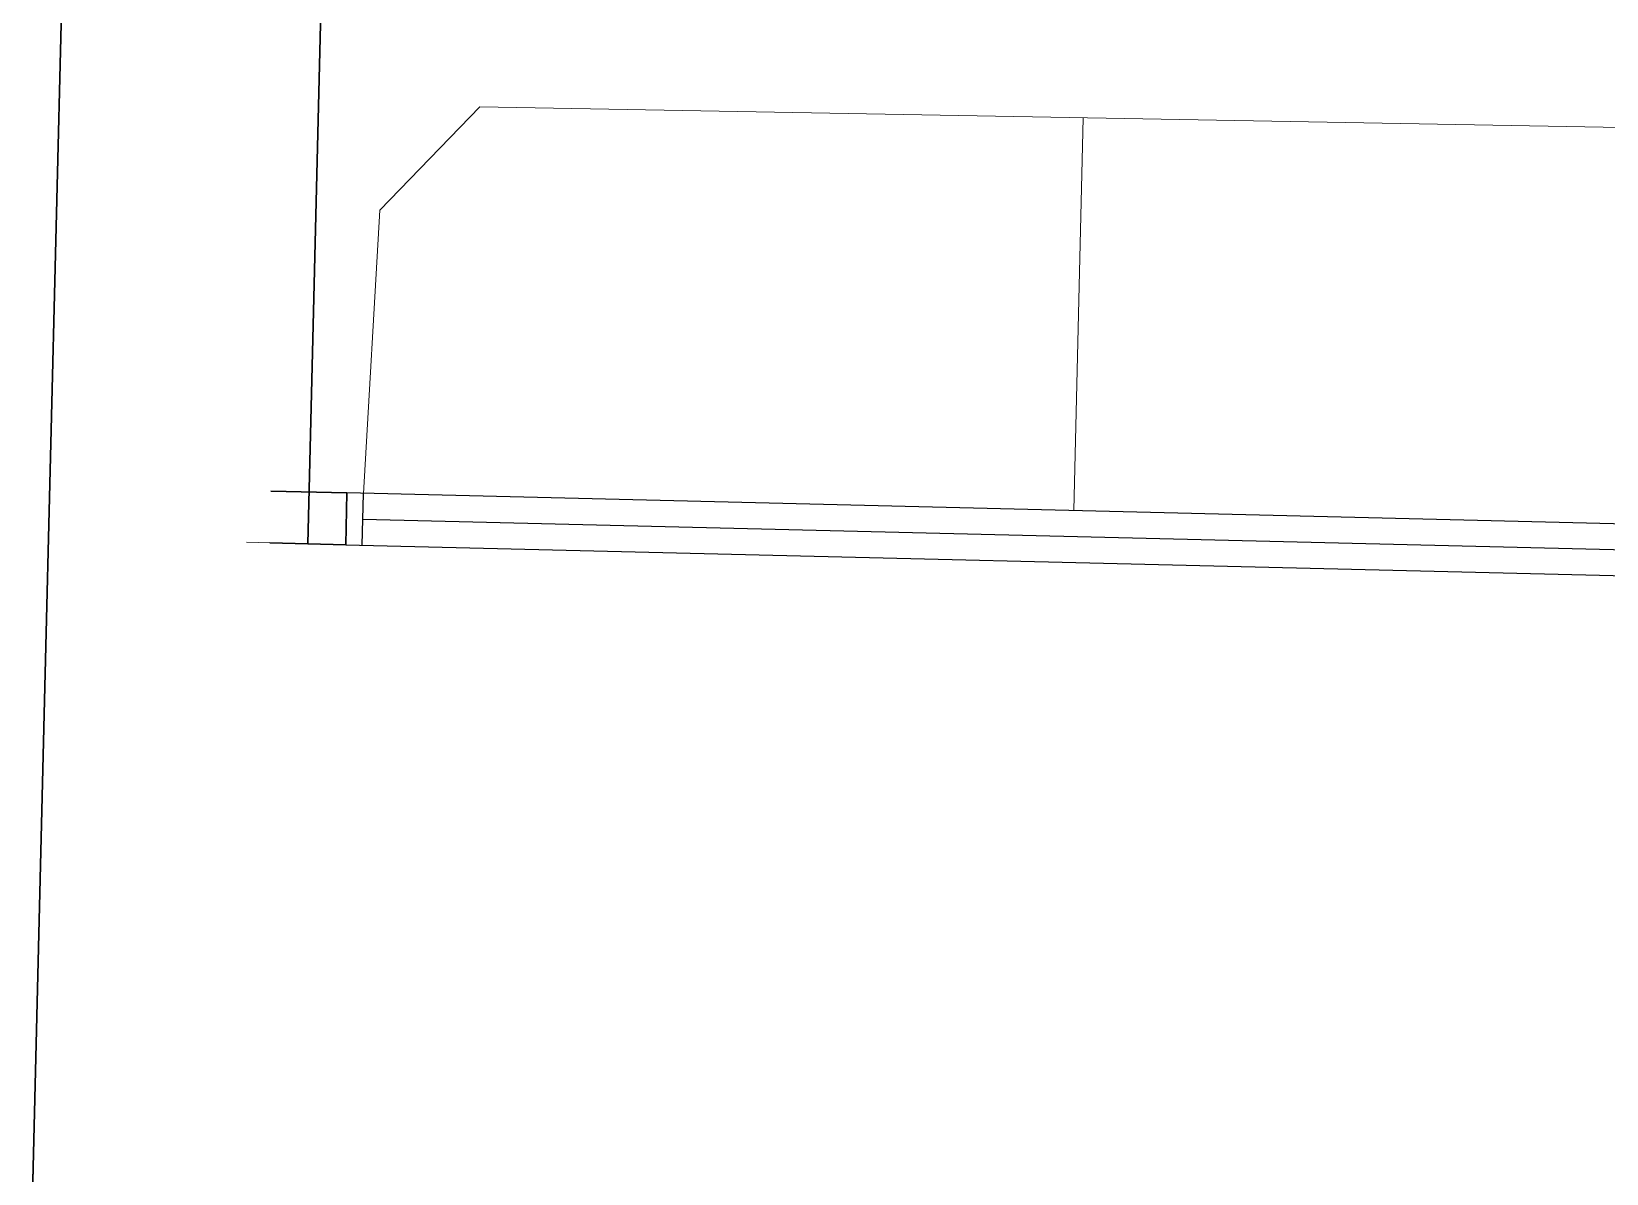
# Model space of a CAD drawing. Header units: millimetres. Extents: x 1418 to 1811, y 1796 to 1956.
# Drawn here: x 1466.867 to 1469.001, y 1824.872 to 1826.419 of the extents above; entities that cross this region are included whole.
import ezdxf

# ---------------------------------------------------------------- set-up
doc = ezdxf.new("R2010")
doc.units = ezdxf.units.MM
for name, color, linetype, lineweight in [('JANELAS', 5, 'Continuous', 25), ('layout', 253, 'Continuous', 13), ('LINHAGROSSA', 7, 'Continuous', 30), ('pisoexterno_ultrafino', 9, 'Continuous', 30)]:
    doc.layers.add(name, color=color, linetype=linetype, lineweight=lineweight)
doc.layers.add('VEGETAIS', color=3, linetype='Continuous')

msp = doc.modelspace()

# ---------------------------------------------------------------- linework, layer by layer
at = {"layer": 'JANELAS'}
for p, q in [((1470.9394, 1825.7053), (1467.2947, 1825.7941)), ((1467.3153, 1825.7235), (1467.317, 1825.7935)), ((1467.3161, 1825.7585), (1470.9206, 1825.6708)), ((1467.293, 1825.724), (1470.9377, 1825.6353))]:
    msp.add_line(p, q, dxfattribs=at)
at = {"layer": 'layout'}
for p, q in [((1467.475, 1826.3173), (1467.3395, 1826.1773)), ((1470.7951, 1826.2568), (1467.475, 1826.3173)), ((1468.2924, 1826.3024), (1468.2795, 1825.7701)), ((1467.3395, 1826.1773), (1467.317, 1825.7935)), ((1467.1901, 1825.7265), (1467.1586, 1825.7273))]:
    msp.add_line(p, q, dxfattribs=at)
at = {"layer": 'LINHAGROSSA'}
for p, q in [((1467.2416, 1825.7252), (1467.3226, 1829.0533)), ((1467.2947, 1825.7941), (1467.1918, 1825.7966)), ((1467.293, 1825.724), (1467.2947, 1825.7941)), ((1467.293, 1825.724), (1467.1901, 1825.7265))]:
    msp.add_line(p, q, dxfattribs=at)
at = {"layer": 'pisoexterno_ultrafino'}
for q in [(1466.9637, 1828.7431), (1466.8673, 1824.7832)]:
    msp.add_line((1466.8855, 1825.5313), q, dxfattribs=at)
at = {"layer": 'VEGETAIS'}
msp.add_line((1466.8673, 1824.7832), (1466.9637, 1828.7431), dxfattribs=at)

doc.saveas('drawing.dxf')
